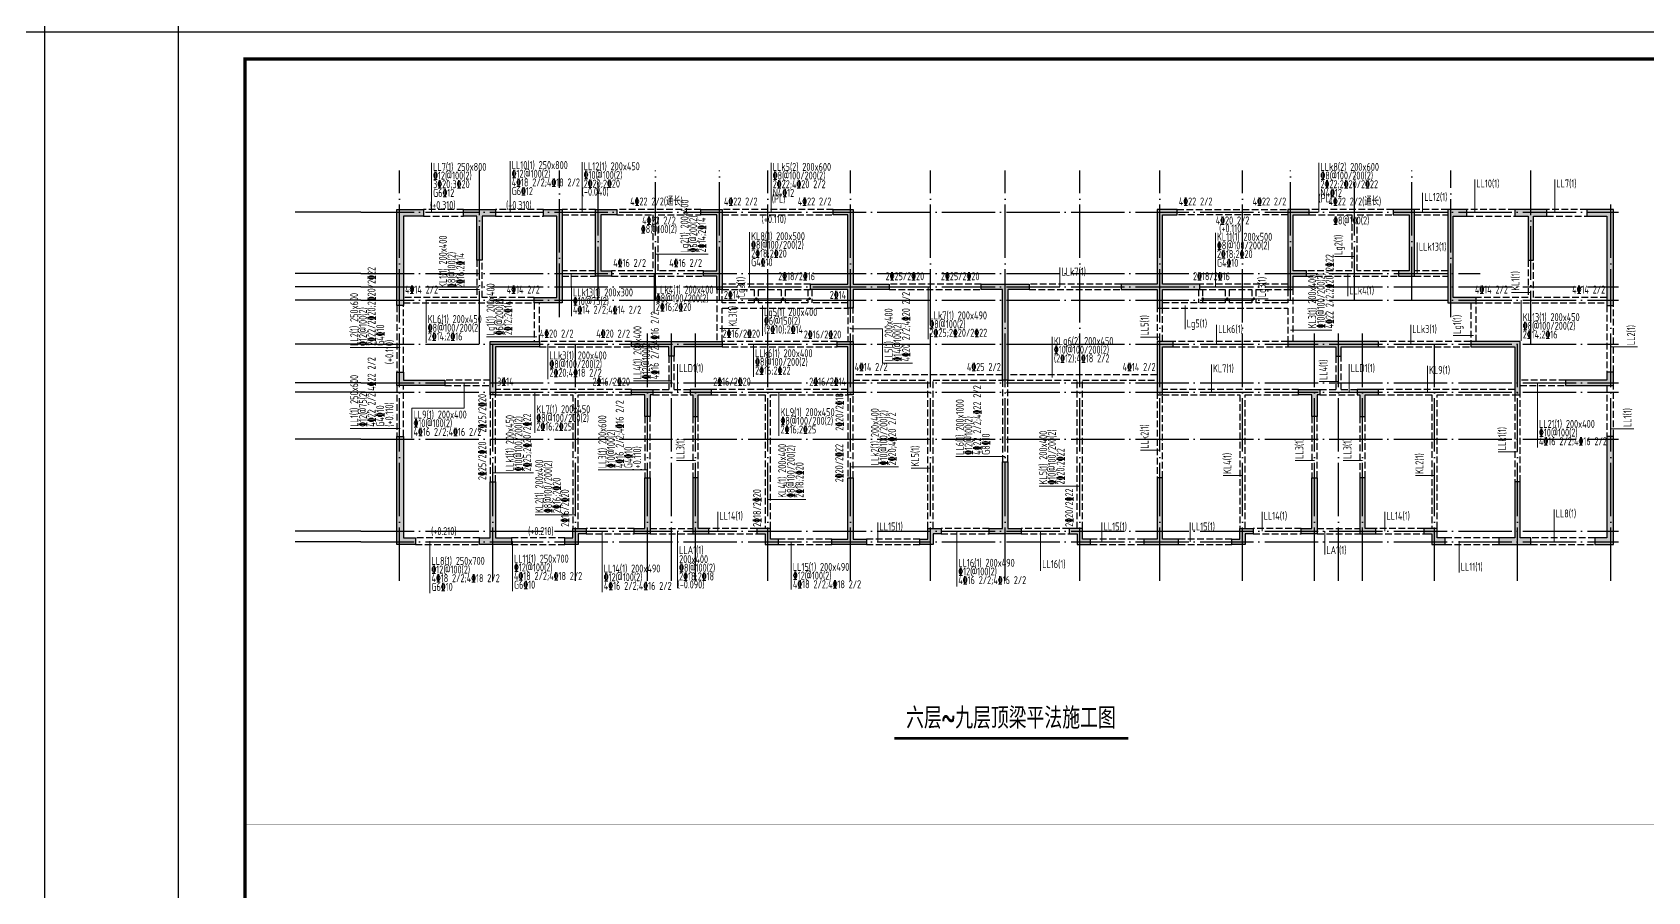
# Model space of a CAD drawing. Extents: x 154268 to 5133249, y -1832900 to 601179.
# Drawn here: x 344734 to 405282, y 504438 to 536638 of the extents above; entities that cross this region are included whole.
import ezdxf
from ezdxf.enums import TextEntityAlignment as Align

# ---------------------------------------------------------------- set-up
doc = ezdxf.new("R2010")
doc.units = 0
doc.header["$LTSCALE"] = 1000
doc.linetypes.add('DASH', pattern=[0.35, 0.25, -0.1])
doc.linetypes.add('DOTE', pattern=[2.42, 2, -0.2, 0.02, -0.2])
doc.layers.add('_TSZ_PLOT_MARK', color=1, linetype='Continuous', plot=False)
for name, color, linetype in [('A-ANNO-AXIS', 94, 'Continuous'), ('A-ANNO-DOTE', 15, 'DOTE'), ('A-ANNO-TITLE', 3, 'Continuous'), ('HATCH', 254, 'Continuous'), ('HZ', 2, 'Continuous'), ('S-BEAM-实线', 4, 'Continuous'), ('S-FLOOR-说明', 7, 'Continuous'), ('S-HOLE-标注', 3, 'Continuous'), ('S-WALL-砼墙', 60, 'Continuous'), ('梁名称编号', 2, 'Continuous'), ('梁标注引线', 2, 'Continuous')]:
    doc.layers.add(name, color=color, linetype=linetype)
doc.styles.add('DD', font='romand__.ttf', dxfattribs={"width": 0.7, "bigfont": 'HZTXT.SHX'})
doc.styles.add('样式 1', font='yjkeng.shx', dxfattribs={"width": 0.7, "height": 300, "bigfont": 'yjkchn.shx'})

# ---------------------------------------------------------------- blocks, each defined once
blk = doc.blocks.new('T4zw1')
at = {"layer": 'A-ANNO-AXIS'}
for p, q in [((1554406, -2340387), (1551941, -2340387)), ((1554406, -2342687), (1551941, -2342687)), ((1554406, -2343187), (1551941, -2343187)), ((1554406, -2343687), (1551941, -2343687)), ((1554406, -2345337), (1551941, -2345337)), ((1554406, -2346787), (1551941, -2346787)), ((1554406, -2347137), (1551941, -2347137)), ((1554406, -2348887), (1551941, -2348887)), ((1554406, -2352337), (1551941, -2352337)), ((1554406, -2352737), (1551941, -2352737))]:
    blk.add_line(p, q, dxfattribs=at)
at = {"layer": 'A-ANNO-DOTE'}
for p, q in [((1555857, -2354199), (1555857, -2338823)), ((1558857, -2345337), (1558857, -2338823)), ((1561857, -2344316), (1561857, -2338823)), ((1563307, -2343687), (1563307, -2338823)), ((1565457, -2343687), (1565457, -2338823)), ((1567857, -2343687), (1567857, -2338823)), ((1569657, -2354199), (1569657, -2338823)), ((1572757, -2354199), (1572757, -2338823)), ((1575757, -2354199), (1575757, -2338823)), ((1578557, -2354199), (1578557, -2338823)), ((1581357, -2354199), (1581357, -2338823)), ((1584357, -2354199), (1584357, -2338823)), ((1587457, -2354199), (1587457, -2338823)), ((1589257, -2343687), (1589257, -2338823)), ((1591657, -2343687), (1591657, -2338823)), ((1593807, -2343687), (1593807, -2338823)), ((1595257, -2344316), (1595257, -2338823)), ((1598257, -2345337), (1598257, -2338823)), ((1601257, -2354199), (1601257, -2340013)), ((1554406, -2340387), (1601542, -2340387)), ((1554406, -2342687), (1596363, -2342687)), ((1554406, -2343187), (1601542, -2343187)), ((1554406, -2343687), (1601542, -2343687)), ((1565157, -2354199), (1565157, -2344891)), ((1566057, -2354199), (1566057, -2344891)), ((1566957, -2354199), (1566957, -2344891)), ((1590157, -2354199), (1590157, -2344891)), ((1591057, -2354199), (1591057, -2344891)), ((1591957, -2354199), (1591957, -2344891)), ((1554406, -2345337), (1601542, -2345337)), ((1559357, -2354199), (1559357, -2345337)), ((1562457, -2354199), (1562457, -2345337)), ((1594657, -2354199), (1594657, -2345337)), ((1597757, -2354199), (1597757, -2345337)), ((1554406, -2346787), (1601542, -2346787)), ((1554406, -2347137), (1601542, -2347137)), ((1554406, -2348887), (1601542, -2348887)), ((1554406, -2352337), (1601542, -2352337)), ((1554406, -2352737), (1601542, -2352737))]:
    blk.add_line(p, q, dxfattribs=at)
blk = doc.blocks.new('T4sbzpm1')
at = {"layer": 'S-BEAM-实线', "linetype": 'DASH'}
for p, q in [((2500, 12550), (1000, 12550)), ((1000, 12300), (2500, 12300)), ((5500, 12550), (3700, 12550)), ((3700, 12300), (5500, 12300)), ((7450, 12550), (6200, 12550)), ((6200, 12350), (7450, 12350)), ((11400, 12550), (8250, 12550)), ((8250, 12350), (9600, 12350)), ((9600, 12350), (9600, 10250)), ((9800, 10250), (9800, 12350)), ((9800, 12350), (11400, 12350)), ((16350, 12550), (12200, 12550)), ((12200, 12350), (16350, 12350)), ((29250, 12550), (33400, 12550)), ((33400, 12350), (29250, 12350)), ((37350, 12550), (34200, 12550)), ((34200, 12350), (35800, 12350)), ((35800, 12350), (35800, 10250)), ((36000, 10250), (36000, 12350)), ((36000, 12350), (37350, 12350)), ((39400, 12550), (38150, 12550)), ((38150, 12350), (39400, 12350)), ((41900, 12550), (40100, 12550)), ((40100, 12300), (41900, 12300)), ((44600, 12550), (43100, 12550)), ((43100, 12300), (44600, 12300)), ((3000, 10650), (3000, 9250)), ((3200, 9250), (3200, 10650)), ((42400, 10650), (42400, 9250)), ((42600, 9250), (42600, 10650)), ((7450, 10250), (6200, 10250)), ((6200, 10050), (7450, 10050)), ((9600, 10250), (8050, 10250)), ((8050, 10050), (11500, 10050)), ((11500, 10250), (9800, 10250)), ((15500, 9750), (12200, 9750)), ((21900, 9750), (18450, 9750)), ((27150, 9750), (23700, 9750)), ((33400, 9750), (30100, 9750)), ((35800, 10250), (34100, 10250)), ((34100, 10050), (37550, 10050)), ((37550, 10250), (36000, 10250)), ((39400, 10250), (38150, 10250)), ((38150, 10050), (39400, 10050)), ((3000, 9250), (250, 9250)), ((5150, 9250), (3200, 9250)), ((12000, 9650), (12000, 7600)), ((12200, 9550), (13400, 9550)), ((12200, 9050), (12200, 9550)), ((13400, 9550), (13400, 9050)), ((13550, 9550), (14400, 9550)), ((13550, 9550), (13550, 9050)), ((14400, 9550), (14400, 9050)), ((14550, 9550), (15500, 9550)), ((14550, 9550), (14550, 9050)), ((15400, 9550), (15400, 9050)), ((15550, 9550), (15550, 9050)), ((18450, 9550), (21900, 9550)), ((23700, 9550), (27150, 9550)), ((30050, 9550), (30050, 9050)), ((30100, 9550), (31050, 9550)), ((30200, 9550), (30200, 9050)), ((31050, 9550), (31050, 9050)), ((31200, 9550), (32050, 9550)), ((31200, 9550), (31200, 9050)), ((32050, 9550), (32050, 9050)), ((32200, 9550), (33400, 9550)), ((32200, 9550), (32200, 9050)), ((33400, 9550), (33400, 9050)), ((33600, 7600), (33600, 9650)), ((42400, 9250), (40350, 9250)), ((45350, 9250), (42600, 9250)), ((0, 8950), (0, 6450)), ((250, 9050), (5150, 9050)), ((250, 6450), (250, 8950)), ((5150, 9050), (5150, 7600)), ((5350, 7600), (5350, 9050)), ((13400, 9050), (12200, 9050)), ((12200, 8850), (16900, 8850)), ((12200, 7600), (12200, 8850)), ((14400, 9050), (13550, 9050)), ((15400, 9050), (14550, 9050)), ((16900, 9050), (15550, 9050)), ((16900, 8850), (16900, 7600)), ((17100, 7600), (17100, 8950)), ((28500, 8950), (28500, 7600)), ((31050, 9050), (28700, 9050)), ((28700, 8850), (33400, 8850)), ((28700, 7600), (28700, 8850)), ((32050, 9050), (31200, 9050)), ((33400, 9050), (32200, 9050)), ((33400, 8850), (33400, 7600)), ((40250, 9050), (40250, 7600)), ((40450, 7600), (40450, 9050)), ((40450, 9050), (45350, 9050)), ((45350, 8950), (45350, 6450)), ((45600, 6450), (45600, 8950)), ((8800, 7600), (5350, 7600)), ((5350, 7400), (8800, 7400)), ((16500, 7600), (12200, 7600)), ((12200, 7400), (16500, 7400)), ((33400, 7600), (29100, 7600)), ((29100, 7400), (33500, 7400)), ((40250, 7600), (36800, 7600)), ((36800, 7400), (40250, 7400)), ((10200, 7050), (10200, 5800)), ((10400, 5800), (10400, 7050)), ((35200, 7050), (35200, 5800)), ((35400, 5800), (35400, 7050)), ((3500, 6150), (1800, 6150)), ((22700, 6350), (17100, 6350)), ((17100, 6150), (19900, 6150)), ((19900, 600), (19900, 6150)), ((20100, 6150), (22700, 6150)), ((20100, 600), (20100, 6150)), ((22700, 6150), (22700, 3100)), ((28500, 6350), (22900, 6350)), ((22900, 3100), (22900, 6150)), ((22900, 6150), (25500, 6150)), ((25500, 600), (25500, 6150)), ((25700, 6150), (28500, 6150)), ((25700, 600), (25700, 6150)), ((43800, 6150), (42100, 6150)), ((0, 5950), (0, 4050)), ((250, 4050), (250, 5950)), ((1800, 5950), (3500, 5950)), ((3500, 5700), (3500, 2350)), ((8800, 5800), (3700, 5800)), ((3700, 5600), (6600, 5600)), ((3700, 2350), (3700, 5600)), ((6600, 5600), (6600, 600)), ((6800, 600), (6800, 5600)), ((6800, 5600), (8800, 5600)), ((9600, 5800), (10200, 5800)), ((9600, 5600), (11000, 5600)), ((10400, 5800), (11000, 5800)), ((16900, 5800), (11800, 5800)), ((11800, 5600), (13800, 5600)), ((13800, 5600), (13800, 600)), ((14000, 5600), (16900, 5600)), ((14000, 600), (14000, 5600)), ((16900, 5600), (16900, 2500)), ((17100, 2500), (17100, 5600)), ((28500, 5700), (28500, 2500)), ((33800, 5800), (28700, 5800)), ((28700, 5600), (31600, 5600)), ((28700, 2500), (28700, 5600)), ((31600, 5600), (31600, 600)), ((31800, 600), (31800, 5600)), ((31800, 5600), (33800, 5600)), ((34600, 5800), (35200, 5800)), ((34600, 5600), (36000, 5600)), ((35400, 5800), (36000, 5800)), ((41900, 5800), (36800, 5800)), ((36800, 5600), (38800, 5600)), ((38800, 5600), (38800, 600)), ((39000, 5600), (41900, 5600)), ((39000, 600), (39000, 5600)), ((41900, 5600), (41900, 2350)), ((42100, 5950), (43800, 5950)), ((42100, 2350), (42100, 5600)), ((45350, 5950), (45350, 4050)), ((45600, 4050), (45600, 5950)), ((9300, 4800), (9300, 2500)), ((9500, 2500), (9500, 4800)), ((11100, 4800), (11100, 2500)), ((11300, 2500), (11300, 4800)), ((34300, 4800), (34300, 2500)), ((34500, 2500), (34500, 4800)), ((36100, 4800), (36100, 2500)), ((36300, 2500), (36300, 4800)), ((3100, 250), (700, 250)), ((700, 0), (3100, 0)), ((6300, 250), (4300, 250)), ((4300, 0), (6300, 0)), ((8900, 600), (7100, 600)), ((7100, 400), (8900, 400)), ((9500, 600), (11100, 600)), ((9500, 400), (11100, 400)), ((13500, 600), (11700, 600)), ((11700, 400), (13500, 400)), ((16300, 200), (14300, 200)), ((14300, 0), (16300, 0)), ((19600, 200), (17600, 200)), ((17600, 0), (19600, 0)), ((22200, 600), (20400, 600)), ((20400, 400), (22200, 400)), ((25200, 600), (23400, 600)), ((23400, 400), (25200, 400)), ((28000, 200), (26000, 200)), ((26000, 0), (28000, 0)), ((31300, 200), (29300, 200)), ((29300, 0), (31300, 0)), ((33900, 600), (32100, 600)), ((32100, 400), (33900, 400)), ((34500, 600), (36100, 600)), ((34500, 400), (36100, 400)), ((38500, 600), (36700, 600)), ((36700, 400), (38500, 400)), ((41300, 250), (39300, 250)), ((39300, 0), (41300, 0)), ((44900, 250), (42500, 250)), ((42500, 0), (44900, 0))]:
    blk.add_line(p, q, dxfattribs=at)
at = {"layer": 'S-WALL-砼墙'}
for points in [[(0, 12550), (1000, 12550), (1000, 12300), (250, 12300), (250, 8950), (0, 8950)], [(2500, 12300), (2500, 12550), (3700, 12550), (3700, 12300), (3200, 12300), (3200, 10650), (3000, 10650), (3000, 12300)], [(5500, 12300), (5500, 12550), (6200, 12550), (6200, 9050), (5150, 9050), (5150, 9250), (6000, 9250), (6000, 12300)], [(7450, 12550), (8250, 12550), (8250, 12350), (7650, 12350), (7650, 10250), (8050, 10250), (8050, 10050), (7450, 10050)], [(11400, 12550), (12200, 12550), (12200, 9550), (12000, 9550), (12000, 10050), (11500, 10050), (11500, 10250), (12000, 10250), (12000, 12350), (11400, 12350)], [(16350, 12350), (16350, 12550), (17100, 12550), (17100, 9750), (18450, 9750), (18450, 9550), (17100, 9550), (17100, 8850), (16900, 8850), (16900, 9550), (15500, 9550), (15500, 9750), (16900, 9750), (16900, 12350)], [(29250, 12350), (29250, 12550), (28500, 12550), (28500, 9750), (27150, 9750), (27150, 9550), (28500, 9550), (28500, 8850), (28700, 8850), (28700, 9550), (30100, 9550), (30100, 9750), (28700, 9750), (28700, 12350)], [(34200, 12550), (33400, 12550), (33400, 9550), (33600, 9550), (33600, 10050), (34100, 10050), (34100, 10250), (33600, 10250), (33600, 12350), (34200, 12350)], [(38150, 12550), (37350, 12550), (37350, 12350), (37950, 12350), (37950, 10250), (37550, 10250), (37550, 10050), (38150, 10050)], [(40100, 12300), (40100, 12550), (39400, 12550), (39400, 9050), (40450, 9050), (40450, 9250), (39600, 9250), (39600, 12300)], [(43100, 12300), (43100, 12550), (41900, 12550), (41900, 12300), (42400, 12300), (42400, 10650), (42600, 10650), (42600, 12300)], [(45600, 12550), (44600, 12550), (44600, 12300), (45350, 12300), (45350, 8950), (45600, 8950)], [(21900, 9550), (21900, 9750), (23700, 9750), (23700, 9550), (22900, 9550), (22900, 6150), (22700, 6150), (22700, 9550)], [(3500, 7600), (5350, 7600), (5350, 7400), (3700, 7400), (3700, 5600), (3500, 5600)], [(8800, 7400), (8800, 7600), (12200, 7600), (12200, 7400), (10400, 7400), (10400, 7050), (10200, 7050), (10200, 7400)], [(16500, 7400), (16500, 7600), (17100, 7600), (17100, 5600), (16900, 5600), (16900, 7400)], [(29100, 7400), (29100, 7600), (28500, 7600), (28500, 5600), (28700, 5600), (28700, 7400)], [(36800, 7400), (36800, 7600), (33400, 7600), (33400, 7400), (35200, 7400), (35200, 7050), (35400, 7050), (35400, 7400)], [(42100, 7600), (40250, 7600), (40250, 7400), (41900, 7400), (41900, 5600), (42100, 5600)], [(0, 6450), (250, 6450), (250, 6150), (1800, 6150), (1800, 5950), (0, 5950)], [(45600, 6450), (45350, 6450), (45350, 6150), (43800, 6150), (43800, 5950), (45600, 5950)], [(8800, 5600), (8800, 5800), (9600, 5800), (9600, 5600), (9500, 5600), (9500, 4800), (9300, 4800), (9300, 5600)], [(11800, 5600), (11800, 5800), (11000, 5800), (11000, 5600), (11100, 5600), (11100, 4800), (11300, 4800), (11300, 5600)], [(33800, 5600), (33800, 5800), (34600, 5800), (34600, 5600), (34500, 5600), (34500, 4800), (34300, 4800), (34300, 5600)], [(36800, 5600), (36800, 5800), (36000, 5800), (36000, 5600), (36100, 5600), (36100, 4800), (36300, 4800), (36300, 5600)], [(0, 4050), (250, 4050), (250, 250), (700, 250), (700, 0), (0, 0)], [(45600, 4050), (45350, 4050), (45350, 250), (44900, 250), (44900, 0), (45600, 0)], [(22700, 3100), (22900, 3100), (22900, 600), (23400, 600), (23400, 400), (22200, 400), (22200, 600), (22700, 600)], [(8900, 400), (8900, 600), (9300, 600), (9300, 2500), (9500, 2500), (9500, 400)], [(11700, 400), (11700, 600), (11300, 600), (11300, 2500), (11100, 2500), (11100, 400)], [(16900, 2500), (17100, 2500), (17100, 200), (17600, 200), (17600, 0), (16300, 0), (16300, 200), (16900, 200)], [(28700, 2500), (28500, 2500), (28500, 200), (28000, 200), (28000, 0), (29300, 0), (29300, 200), (28700, 200)], [(33900, 400), (33900, 600), (34300, 600), (34300, 2500), (34500, 2500), (34500, 400)], [(36700, 400), (36700, 600), (36300, 600), (36300, 2500), (36100, 2500), (36100, 400)], [(3500, 2350), (3700, 2350), (3700, 250), (4300, 250), (4300, 0), (3100, 0), (3100, 250), (3500, 250)], [(42100, 2350), (41900, 2350), (41900, 250), (41300, 250), (41300, 0), (42500, 0), (42500, 250), (42100, 250)], [(6300, 0), (6300, 250), (6600, 250), (6600, 600), (7100, 600), (7100, 400), (6800, 400), (6800, 0)], [(14300, 0), (14300, 200), (14000, 200), (14000, 600), (13500, 600), (13500, 400), (13800, 400), (13800, 0)], [(19600, 0), (19600, 200), (19900, 200), (19900, 600), (20400, 600), (20400, 400), (20100, 400), (20100, 0)], [(26000, 0), (26000, 200), (25700, 200), (25700, 600), (25200, 600), (25200, 400), (25500, 400), (25500, 0)], [(31300, 0), (31300, 200), (31600, 200), (31600, 600), (32100, 600), (32100, 400), (31800, 400), (31800, 0)], [(39300, 0), (39300, 250), (39000, 250), (39000, 600), (38500, 600), (38500, 400), (38800, 400), (38800, 0)]]:
    blk.add_lwpolyline(points, close=True, dxfattribs=at)

msp = doc.modelspace()

# ---------------------------------------------------------------- hatches: boundary and pattern name
at = {"layer": 'HATCH'}
h = msp.add_hatch(dxfattribs=at)
h.set_pattern_fill('ARMORED', color=256, scale=30, style=0)
h.set_pattern_definition([(50, (-2884371.72, 2458896.48), (215.178055, -18.8256405), [22.5, -247.5]), (355, (-2884371.72, 2458896.48), (-41.6254, 225.65764), [18, -198]), (100.4514, (-2884353.79, 2458894.9), (173.552815, 206.831863), [19.122057, -210.342634]), (46.1842, (-2884371.72, 2458956.48), (320.172315, -49.655704), [33.75, -371.25]), (96.6356, (-2884345.04, 2458952.34), (280.398812, 292.23536), [28.683086, -315.5139]), (351.1842, (-2884371.72, 2458956.48), (280.398584, 292.23558), [27, -297]), (21, (-2884341.72, 2458941.48), (179.072116, -120.785667), [22.5, -247.5]), (326, (-2884341.72, 2458941.48), (72.9946, 217.545014), [18, -198]), (71.4514, (-2884326.8, 2458931.41), (252.066789, 96.759149), [19.122057, -210.342634]), (37.5, (-2884371.72, 2458896.48), (3.6479566, 99.8681561), [0, -195.6, 0, -201, 0, -198.75]), (7.5, (-2884371.72, 2458896.48), (78.9208612, 118.3235136), [0, -114.6, 0, -191.1, 0, -75.75]), (327.5, (-2884438.62, 2458896.48), (160.1467309, -6.7664615), [0, -75, 0, -234, 0, -310.5]), (317.5, (-2884468.62, 2458896.48), (174.955851, 30.0314947), [0, -97.5, 0, -155.4, 0, -220.5]), (45, (-2884371.72, 2458896.48), (-106.066017, 106.066017), [])])
h.paths.add_polyline_path([(384396.7, 517449.3), (384396.7, 517649.3), (384096.7, 517649.3), (384096.7, 518049.3), (383596.7, 518049.3), (383596.7, 517849.3), (383896.7, 517849.3), (383896.7, 517449.3)])
h.paths.add_polyline_path([(387096.7, 519949.3), (386896.7, 519949.3), (386896.7, 517649.3), (386396.7, 517649.3), (386396.7, 517449.3), (387696.7, 517449.3), (387696.7, 517649.3), (387096.7, 517649.3)])
h.paths.add_polyline_path([(387496.7, 524849.3), (387496.7, 525049.3), (386896.7, 525049.3), (386896.7, 523049.3), (387096.7, 523049.3), (387096.7, 524849.3)])
h.paths.add_polyline_path([(387646.7, 529799.3), (387646.7, 529999.3), (386896.7, 529999.3), (386896.7, 527199.3), (385546.7, 527199.3), (385546.7, 526999.3), (386896.7, 526999.3), (386896.7, 526299.3), (387096.7, 526299.3), (387096.7, 526999.3), (388496.7, 526999.3), (388496.7, 527199.3), (387096.7, 527199.3), (387096.7, 529799.3)])
h.paths.add_polyline_path([(392596.7, 529999.3), (391796.7, 529999.3), (391796.7, 526999.3), (391996.7, 526999.3), (391996.7, 527499.3), (392496.7, 527499.3), (392496.7, 527699.3), (391996.7, 527699.3), (391996.7, 529799.3), (392596.7, 529799.3)])
h.paths.add_polyline_path([(396546.7, 529999.3), (395746.7, 529999.3), (395746.7, 529799.3), (396346.7, 529799.3), (396346.7, 527699.3), (395946.7, 527699.3), (395946.7, 527499.3), (396546.7, 527499.3)])
h.paths.add_polyline_path([(395196.7, 524849.3), (395196.7, 525049.3), (391796.7, 525049.3), (391796.7, 524849.3), (393596.7, 524849.3), (393596.7, 524499.3), (393796.7, 524499.3), (393796.7, 524849.3)])
h.paths.add_polyline_path([(389696.7, 517449.3), (389696.7, 517649.3), (389996.7, 517649.3), (389996.7, 518049.3), (390496.7, 518049.3), (390496.7, 517849.3), (390196.7, 517849.3), (390196.7, 517449.3)])
h.paths.add_polyline_path([(392296.7, 517849.3), (392296.7, 518049.3), (392696.7, 518049.3), (392696.7, 519949.3), (392896.7, 519949.3), (392896.7, 517849.3)])
h.paths.add_polyline_path([(395096.7, 517849.3), (395096.7, 518049.3), (394696.7, 518049.3), (394696.7, 519949.3), (394496.7, 519949.3), (394496.7, 517849.3)])
h.paths.add_polyline_path([(392196.7, 523049.3), (392196.7, 523249.3), (392996.7, 523249.3), (392996.7, 523049.3), (392896.7, 523049.3), (392896.7, 522249.3), (392696.7, 522249.3), (392696.7, 523049.3)])
h.paths.add_polyline_path([(395196.7, 523049.3), (395196.7, 523249.3), (394396.7, 523249.3), (394396.7, 523049.3), (394496.7, 523049.3), (394496.7, 522249.3), (394696.7, 522249.3), (394696.7, 523049.3)])
h.paths.add_polyline_path([(397696.7, 517449.3), (397696.7, 517699.3), (397396.7, 517699.3), (397396.7, 518049.3), (396896.7, 518049.3), (396896.7, 517849.3), (397196.7, 517849.3), (397196.7, 517449.3)])
h.paths.add_polyline_path([(400496.7, 519799.3), (400296.7, 519799.3), (400296.7, 517699.3), (399696.7, 517699.3), (399696.7, 517449.3), (400896.7, 517449.3), (400896.7, 517699.3), (400496.7, 517699.3)])
h.paths.add_polyline_path([(400496.7, 525049.3), (398646.7, 525049.3), (398646.7, 524849.3), (400296.7, 524849.3), (400296.7, 523049.3), (400496.7, 523049.3)])
h.paths.add_polyline_path([(398496.7, 529749.3), (398496.7, 529999.3), (397796.7, 529999.3), (397796.7, 526499.3), (398846.7, 526499.3), (398846.7, 526699.3), (397996.7, 526699.3), (397996.7, 529749.3)])
h.paths.add_polyline_path([(401496.7, 529749.3), (401496.7, 529999.3), (400296.7, 529999.3), (400296.7, 529749.3), (400796.7, 529749.3), (400796.7, 528099.3), (400996.7, 528099.3), (400996.7, 529749.3)])
h.paths.add_polyline_path([(403996.7, 529999.3), (402996.7, 529999.3), (402996.7, 529749.3), (403746.7, 529749.3), (403746.7, 526399.3), (403996.7, 526399.3)])
h.paths.add_polyline_path([(403996.7, 523899.3), (403746.7, 523899.3), (403746.7, 523599.3), (402196.7, 523599.3), (402196.7, 523399.3), (403996.7, 523399.3)])
h.paths.add_polyline_path([(403996.7, 521499.3), (403746.7, 521499.3), (403746.7, 517699.3), (403296.7, 517699.3), (403296.7, 517449.3), (403996.7, 517449.3)])
h.paths.add_polyline_path([(381096.7, 520549.3), (381296.7, 520549.3), (381296.7, 518049.3), (381796.7, 518049.3), (381796.7, 517849.3), (380596.7, 517849.3), (380596.7, 518049.3), (381096.7, 518049.3)])
h.paths.add_polyline_path([(380296.7, 526999.3), (380296.7, 527199.3), (382096.7, 527199.3), (382096.7, 526999.3), (381296.7, 526999.3), (381296.7, 523599.3), (381096.7, 523599.3), (381096.7, 526999.3)])
h.paths.add_polyline_path([(377996.7, 517449.3), (377996.7, 517649.3), (378296.7, 517649.3), (378296.7, 518049.3), (378796.7, 518049.3), (378796.7, 517849.3), (378496.7, 517849.3), (378496.7, 517449.3)])
h.paths.add_polyline_path([(375296.7, 519949.3), (375496.7, 519949.3), (375496.7, 517649.3), (375996.7, 517649.3), (375996.7, 517449.3), (374696.7, 517449.3), (374696.7, 517649.3), (375296.7, 517649.3)])
h.paths.add_polyline_path([(374896.7, 524849.3), (374896.7, 525049.3), (375496.7, 525049.3), (375496.7, 523049.3), (375296.7, 523049.3), (375296.7, 524849.3)])
h.paths.add_polyline_path([(374746.7, 529799.3), (374746.7, 529999.3), (375496.7, 529999.3), (375496.7, 527199.3), (376846.7, 527199.3), (376846.7, 526999.3), (375496.7, 526999.3), (375496.7, 526299.3), (375296.7, 526299.3), (375296.7, 526999.3), (373896.7, 526999.3), (373896.7, 527199.3), (375296.7, 527199.3), (375296.7, 529799.3)])
h.paths.add_polyline_path([(369796.7, 529999.3), (370596.7, 529999.3), (370596.7, 526999.3), (370396.7, 526999.3), (370396.7, 527499.3), (369896.7, 527499.3), (369896.7, 527699.3), (370396.7, 527699.3), (370396.7, 529799.3), (369796.7, 529799.3)])
h.paths.add_polyline_path([(365846.7, 529999.3), (366646.7, 529999.3), (366646.7, 529799.3), (366046.7, 529799.3), (366046.7, 527699.3), (366446.7, 527699.3), (366446.7, 527499.3), (365846.7, 527499.3)])
h.paths.add_polyline_path([(367196.7, 524849.3), (367196.7, 525049.3), (370596.7, 525049.3), (370596.7, 524849.3), (368796.7, 524849.3), (368796.7, 524499.3), (368596.7, 524499.3), (368596.7, 524849.3)])
h.paths.add_polyline_path([(372696.7, 517449.3), (372696.7, 517649.3), (372396.7, 517649.3), (372396.7, 518049.3), (371896.7, 518049.3), (371896.7, 517849.3), (372196.7, 517849.3), (372196.7, 517449.3)])
h.paths.add_polyline_path([(370096.7, 517849.3), (370096.7, 518049.3), (369696.7, 518049.3), (369696.7, 519949.3), (369496.7, 519949.3), (369496.7, 517849.3)])
h.paths.add_polyline_path([(367296.7, 517849.3), (367296.7, 518049.3), (367696.7, 518049.3), (367696.7, 519949.3), (367896.7, 519949.3), (367896.7, 517849.3)])
h.paths.add_polyline_path([(370196.7, 523049.3), (370196.7, 523249.3), (369396.7, 523249.3), (369396.7, 523049.3), (369496.7, 523049.3), (369496.7, 522249.3), (369696.7, 522249.3), (369696.7, 523049.3)])
h.paths.add_polyline_path([(367196.7, 523049.3), (367196.7, 523249.3), (367996.7, 523249.3), (367996.7, 523049.3), (367896.7, 523049.3), (367896.7, 522249.3), (367696.7, 522249.3), (367696.7, 523049.3)])
h.paths.add_polyline_path([(364696.7, 517449.3), (364696.7, 517699.3), (364996.7, 517699.3), (364996.7, 518049.3), (365496.7, 518049.3), (365496.7, 517849.3), (365196.7, 517849.3), (365196.7, 517449.3)])
h.paths.add_polyline_path([(361896.7, 519799.3), (362096.7, 519799.3), (362096.7, 517699.3), (362696.7, 517699.3), (362696.7, 517449.3), (361496.7, 517449.3), (361496.7, 517699.3), (361896.7, 517699.3)])
h.paths.add_polyline_path([(361896.7, 525049.3), (363746.7, 525049.3), (363746.7, 524849.3), (362096.7, 524849.3), (362096.7, 523049.3), (361896.7, 523049.3)])
h.paths.add_polyline_path([(363896.7, 529749.3), (363896.7, 529999.3), (364596.7, 529999.3), (364596.7, 526499.3), (363546.7, 526499.3), (363546.7, 526699.3), (364396.7, 526699.3), (364396.7, 529749.3)])
h.paths.add_polyline_path([(360896.7, 529749.3), (360896.7, 529999.3), (362096.7, 529999.3), (362096.7, 529749.3), (361596.7, 529749.3), (361596.7, 528099.3), (361396.7, 528099.3), (361396.7, 529749.3)])
h.paths.add_polyline_path([(358396.7, 529999.3), (359396.7, 529999.3), (359396.7, 529749.3), (358646.7, 529749.3), (358646.7, 526399.3), (358396.7, 526399.3)])
h.paths.add_polyline_path([(358396.7, 523899.3), (358646.7, 523899.3), (358646.7, 523599.3), (360196.7, 523599.3), (360196.7, 523399.3), (358396.7, 523399.3)])
h.paths.add_polyline_path([(358396.7, 521499.3), (358646.7, 521499.3), (358646.7, 517699.3), (359096.7, 517699.3), (359096.7, 517449.3), (358396.7, 517449.3)])

# ---------------------------------------------------------------- linework, layer by layer
at = {"layer": '_TSZ_PLOT_MARK'}
for points in [[(261103.6, 477238.3), (345203.6, 477238.3), (345203.6, 536638.3), (261103.6, 536638.3)], [(350203.6, 477238.3), (434303.6, 477238.3), (434303.6, 536638.3), (350203.6, 536638.3)]]:
    msp.add_lwpolyline(points, close=True, dxfattribs=at)
at = {"layer": 'A-ANNO-TITLE'}
for points in [[(261103.6, 477238.3), (345203.6, 477238.3), (345203.6, 536638.3), (261103.6, 536638.3)], [(350203.6, 477238.3), (434303.6, 477238.3), (434303.6, 536638.3), (350203.6, 536638.3)]]:
    msp.add_lwpolyline(points, close=True, dxfattribs=at)
at = {"layer": 'A-ANNO-TITLE', "const_width": 120}
msp.add_lwpolyline([(352703.6, 478238.3), (433303.6, 478238.3), (433303.6, 535638.3), (352703.6, 535638.3)], close=True, dxfattribs=at)
at = {"layer": 'Defpoints', "const_width": 10}
msp.add_lwpolyline([(352703.6, 506938.3), (426853.6, 506938.3)], dxfattribs=at)
at = {"layer": 'HZ', "const_width": 100}
msp.add_lwpolyline([(377047.9, 510178.8), (385815.9, 510178.8)], dxfattribs=at)
at = {"layer": 'S-HOLE-标注', "linetype": 'Continuous'}
msp.add_lwpolyline([(345203.6, 541638.3), (350203.6, 541638.3), (350203.6, 536638.3), (345203.6, 536638.3)], close=True, dxfattribs=at)
at = {"layer": '梁标注引线', "color": 3, "lineweight": 18}
for p, q in [((359696.7, 529874.3), (359696.7, 531747.4)), ((362642, 529874.3), (362642, 531813.9)), ((365341.2, 529899.3), (365341.2, 531770.5)), ((372426.7, 529899.3), (372426.7, 531747.4)), ((392956.7, 529899.3), (392956.7, 531747.4)), ((398796.7, 529874.3), (398796.7, 531124.7)), ((401796.7, 529874.3), (401796.7, 531124.7)), ((396846.7, 529899.3), (396846.7, 530622.4)), ((371617.5, 527099.3), (371617.5, 529150)), ((389077.2, 527099.3), (389077.2, 529127.1)), ((396645.5, 527599.3), (396645.5, 528756.8)), ((368096.7, 528329.3), (370069.7, 528329.3)), ((394296.7, 528237), (393539, 528237)), ((368046.6, 527599.3), (368046.6, 526106.1)), ((383248.8, 527099.3), (383248.8, 527822.4)), ((394037, 527599.3), (394037, 526752.6)), ((361496.7, 526999.3), (359973.6, 526999.3)), ((378309.1, 527099.3), (378309.1, 525141)), ((400896.7, 526895.1), (400173.6, 526895.1)), ((359497, 526599.3), (359497, 525003.7)), ((371269.1, 526655.6), (373878, 526655.6)), ((372101.2, 526399.3), (372101.2, 525264.1)), ((387941.9, 526399.3), (387941.9, 525509.8)), ((388574.9, 526655.6), (391059.6, 526655.6)), ((400541, 526599.3), (400541, 525076.2)), ((389123.8, 524949.3), (389123.8, 525672.4)), ((396398.8, 524949.3), (396398.8, 525672.4)), ((363646.7, 525228.6), (361760.2, 525228.6)), ((370501.9, 525544.7), (371224.9, 525544.7)), ((382965.1, 523699.3), (382965.1, 525222.4)), ((386996.7, 525220.1), (386273.6, 525220.1)), ((393445.1, 525483.7), (391896.7, 525483.7)), ((398746.7, 525278.1), (397989, 525278.1)), ((358521.7, 524829.3), (356648.6, 524829.3)), ((364056.3, 524949.3), (364056.3, 523643.4)), ((371766.7, 524949.3), (371766.7, 523726.2)), ((403871.7, 524858.5), (404897.5, 524858.5)), ((368916.5, 523149.3), (368916.5, 524206.9)), ((388926.7, 523149.3), (388926.7, 524196.8)), ((394093.9, 523149.3), (394093.9, 524206.9)), ((397026.7, 523149.3), (397026.7, 524136.5)), ((363566.7, 523149.3), (363566.7, 521626.2)), ((368696.7, 523579.3), (367263.6, 523579.3)), ((372719, 523149.3), (372719, 521516.2)), ((393696.7, 523549.3), (392973.6, 523549.3)), ((401147.8, 523499.3), (401147.8, 521076.2)), ((358521.7, 521799.3), (356648.6, 521799.3)), ((403871.7, 521787.1), (404762.1, 521787.1)), ((381196.7, 520744.9), (379348.6, 520744.9)), ((386996.7, 520976.4), (386273.6, 520976.4)), ((400396.7, 520917.6), (399673.6, 520917.6)), ((361996.7, 520129.3), (363519.7, 520129.3)), ((367796.7, 520249.3), (365948.6, 520249.3)), ((369596.7, 520595.1), (368873.6, 520595.1)), ((375396.7, 520352.6), (377202.7, 520352.6)), ((378396.7, 520303.9), (377673.6, 520303.9)), ((392796.7, 520595.1), (392073.6, 520595.1)), ((394596.7, 520595.1), (393873.6, 520595.1)), ((383996.7, 519633.5), (382473.6, 519633.5)), ((390096.7, 520028.9), (389373.6, 520028.9)), ((397296.7, 520028.9), (396573.6, 520028.9)), ((372296.7, 519137.9), (373729.7, 519137.9)), ((365096.7, 518564.1), (363585.4, 518564.1)), ((370427.8, 517949.3), (370427.8, 518672.4)), ((390827.8, 517949.3), (390827.8, 518672.4)), ((395427.8, 517949.3), (395427.8, 518672.4)), ((401772.5, 517574.3), (401772.5, 518759.8)), ((366094.3, 517949.3), (366094.3, 515657.6)), ((368917.9, 515810.1), (368917.9, 517949.3)), ((376427.8, 517549.3), (376427.8, 518272.4)), ((379381.7, 517949.3), (379381.7, 515871.1)), ((382526.5, 517949.3), (382526.5, 516456.3)), ((384827.8, 517549.3), (384827.8, 518272.4)), ((388127.8, 517549.3), (388127.8, 518272.4)), ((393177.6, 517071.7), (393177.6, 517949.3)), ((359635.2, 517574.3), (359635.2, 515619.5)), ((362726.7, 517574.3), (362726.7, 515701.2)), ((373176, 517549.3), (373176, 515760.3)), ((398212.5, 517574.3), (398212.5, 516394.9))]:
    msp.add_line(p, q, dxfattribs=at)
for points in [[(364932.7, 527599.3), (364932.7, 527126.2), (364939.5, 527126.2), (364939.5, 526003.1)], [(375396.7, 525529.3), (376596.4, 525529.3), (376596.4, 524244.1), (377719.5, 524244.1)], [(360916.7, 523499.3), (360916.7, 522549.4), (358963.8, 522549.4), (358963.8, 521426.3)]]:
    msp.add_lwpolyline(points, dxfattribs=at)
at = {"layer": '梁标注引线', "color": 3, "lineweight": 18, "const_width": 50}
for points in [[(371845.8, 526655.6, 1), (371895.8, 526655.6, 1)], [(372845.8, 526655.6, 1), (372895.8, 526655.6, 1)], [(373845.8, 526655.6, 1), (373895.8, 526655.6, 1)], [(388580.7, 526655.6, 1), (388630.7, 526655.6, 1)], [(389495.8, 526655.6, 1), (389545.8, 526655.6, 1)], [(390495.8, 526655.6, 1), (390545.8, 526655.6, 1)]]:
    msp.add_lwpolyline(points, format="xyb", close=True, dxfattribs=at)

# ---------------------------------------------------------------- block references
at = {"layer": 'A-ANNO-AXIS'}
msp.add_blockref('T4zw1', (-1197359.8, 2870286.2), dxfattribs=at)
at = {"layer": 'S-WALL-砼墙'}
msp.add_blockref('T4sbzpm1', (358396.7, 517449.3), dxfattribs=at)

# ---------------------------------------------------------------- texts
at = {"layer": 'S-FLOOR-说明', "style": 'DD', "width": 0.7}
msp.add_text('六层~九层顶梁平法施工图', height=700, dxfattribs=at).set_placement((381414.7, 510623.7), align=Align.CENTER)
at = {"layer": '梁名称编号', "color": 3, "style": '样式 1', "width": 0.7}
msp.add_text('Lg2(1)', height=300, rotation=90, dxfattribs=at).set_placement((393539, 528297), align=Align.TOP_LEFT)
for p in [(371528.5, 526715.6), (391059.6, 526715.6)]:
    msp.add_text('Lg3(1)', height=300, rotation=90, dxfattribs=at).set_placement(p, align=Align.BOTTOM_LEFT)
msp.add_text('Lg5(1)', height=300, dxfattribs=at).set_placement((388001.9, 525489.7), align=Align.BOTTOM_LEFT)
for p in [(368976.5, 524206.9), (394153.9, 524206.9)]:
    msp.add_text('LLD1(1)', height=300, dxfattribs=at).set_placement(p, align=Align.TOP_LEFT)
at = {"layer": '梁标注引线', "color": 3, "lineweight": 18, "style": '样式 1', "width": 0.7}
for s, p in [('LL7(1) 250x800', (359756.7, 531747.4)), ('LLk5(2) 200x600', (372486.7, 531747.4)), ('LLk8(2) 200x600', (393016.7, 531747.4)), ('3%%13220;3%%13220', (359756.7, 531097.4)), ('%%13212@100(2)', (359756.7, 531422.4)), ('2%%13222;4%%13220 2/2', (372486.7, 531097.4)), ('%%1328@100/200(2)', (372486.7, 531422.4)), ('2%%13222;2%%13220/2%%13222', (393016.7, 531097.4)), ('%%1328@100/200(2)', (393016.7, 531422.4)), ('LL10(1)', (398856.7, 531124.7)), ('LL7(1)', (401856.7, 531124.7)), ('G6\x8412', (359756.7, 530772.4)), ('N4%%13212', (372486.7, 530772.4)), ('N4%%13212', (393016.7, 530772.4)), ('LL12(1)', (396906.7, 530622.4)), ('KL8(1) 200x500', (371677.5, 529150)), ('%%1328@100/200(2)', (371677.5, 528825)), ('KL11(1) 200x500', (389137.2, 529127.1)), ('%%1328@100/200(2)', (389137.2, 528802.1)), ('LLk13(1)', (396705.5, 528756.8)), ('2%%13218;2%%13220', (371677.5, 528500)), ('G4%%13210', (371677.5, 528175)), ('2%%13218;2%%13220', (389137.2, 528477.1)), ('G4%%13210', (389137.2, 528152.1)), ('LLk7(1)', (383308.8, 527822.4)), ('LLk6(1)', (389183.8, 525672.4)), ('LLk3(1)', (396458.8, 525672.4)), ('KLg6(2) 200x450', (383025.1, 525222.4)), ('(2%%13212);4%%13218 2/2', (383025.1, 524572.4)), ('%%13210@100/200(2)', (383025.1, 524897.4)), ('KL7(1) ', (388986.7, 524196.8)), ('KL9(1)', (397086.7, 524136.5)), ('LL14(1)', (370487.8, 518672.4)), ('LL15(1)', (376487.8, 518272.4)), ('LL15(1)', (384887.8, 518272.4)), ('LL15(1)', (388187.8, 518272.4)), ('LL14(1)', (390887.8, 518672.4)), ('LL14(1)', (395487.8, 518672.4)), ('LL8(1)', (401832.5, 518759.8)), ('LLA1(1)', (368977.9, 517388.7)), ('LA1(1)', (393237.6, 517388.7)), ('200x400', (368977.9, 517047.6)), ('%%1328@100(2)', (368977.9, 516727.9)), ('(-0.090)', (368917.9, 516101.2)), ('2%%13218;2%%13218', (368977.9, 516402.9))]:
    msp.add_text(s, height=300, dxfattribs=at).set_placement(p, align=Align.TOP_LEFT)
for s, rotation, p in [('LL10(1) 250x800', 0, (362702, 531813.9)), ('LL12(1) 200x450', 0, (365401.2, 531770.5)), ('4%%13218 2/2;4%%13218 2/2', 0, (362702, 531163.9)), ('%%13212@100(2)', 0, (362702, 531488.9)), ('2%%13220;2%%13220', 0, (365401.2, 531120.5)), ('%%13210@100(2)', 0, (365401.2, 531445.5)), ('G6\x8412', 0, (362702, 530838.9)), ('(-0.040)', 0, (365325.9, 530815.7)), ('KL1(1) 200x400', 90, (359973.6, 527059.3)), ('%%1328@100(2)', 90, (360298.6, 527059.3)), ('2%%13216;2%%13214', 90, (360623.6, 527059.3)), ('4%%13222 2/2;2%%13220/2%%13222', 90, (393205.4, 525543.7)), ('2%%13222/2%%13220;2%%13220/2%%13222', 90, (357298.6, 524889.3)), ('%%13210@100/200(2)', 90, (392880.4, 525543.7)), ('KL1(1)', 90, (400173.6, 526955.1)), ('Lg1(1) 200x400', 90, (361760.2, 525288.6)), ('KL3(1) 200x400', 90, (392555.4, 525543.7)), ('LL2(1) 250x600', 90, (356648.6, 524889.3)), ('%%13212@100(2)', 90, (356973.6, 524889.3)), ('%%1326@200(2)', 90, (362085.2, 525288.6)), ('2%%13212;2%%13214', 90, (362410.2, 525288.6)), ('G4%%13210', 90, (357623.6, 524889.3)), ('4%%13216 2/2;4%%13216 2/2', 90, (367913.6, 523639.3)), ('LL5(1)', 90, (386273.6, 525280.1)), ('Lg1(1)', 90, (397989, 525338.1)), ('(+0.110)', 90, (357964.3, 524201.9)), ('LL4(1) 200x400', 90, (367263.6, 523639.3)), ('%%13212@100(2)', 90, (367588.6, 523639.3)), ('4%%13222 2/2;4%%13222 2/2', 90, (357298.6, 521859.3)), ('LL4(1)', 90, (392973.6, 523609.3)), ('LL1(1) 250x600', 90, (356648.6, 521859.3)), ('4%%13222 2/2;4%%13222 2/2', 90, (379998.6, 520804.9)), ('%%13212@75(2)', 90, (356973.6, 521859.3)), ('G4%%13210', 90, (357623.6, 521859.3)), ('(+0.110)', 90, (357964.3, 521859.3)), ('4%%13216 2/2;4%%13216 2/2', 90, (366598.6, 520309.3)), ('LL6(1) 200x1000', 90, (379348.6, 520804.9)), ('LL3(1) 200x600', 90, (365948.6, 520309.3)), ('%%13212@100(2)', 90, (379673.6, 520804.9)), ('%%13210@100(2)', 90, (366273.6, 520309.3)), ('G8%%13210', 90, (380323.6, 520804.9)), ('KL5(1) 200x400', 90, (382473.6, 519693.5)), ('%%13210@100/200(2)', 90, (382798.6, 519693.5)), ('LLk2(1)', 90, (386273.6, 521036.4)), ('LLk1(1)', 90, (399673.6, 520977.6)), ('G4%%13210', 90, (366923.6, 520309.3)), ('(+0.110)', 90, (367252, 520213.4)), ('LL3(1)', 90, (368873.6, 520655.1)), ('KL5(1)', 90, (377673.6, 520363.9)), ('2%%13220;2%%13222', 90, (383123.6, 519693.5)), ('KL4(1)', 90, (389373.6, 520088.9)), ('LL3(1)', 90, (392073.6, 520655.1)), ('LL3(1)', 90, (393873.6, 520655.1)), ('KL2(1)', 90, (396573.6, 520088.9)), ('KL2(1) 200x400', 90, (363585.4, 518624.1)), ('%%1328@100/200(2)', 90, (363910.4, 518624.1)), ('2%%13216;2%%13220', 90, (364235.4, 518624.1))]:
    msp.add_text(s, height=300, rotation=rotation, dxfattribs=at).set_placement(p, align=Align.TOP_LEFT)
for s, p in [('4%%13222 2/2(通长)', (367141.9, 530059.3)), ('4%%13222 2/2', (370656.7, 530059.3)), ('(PL)', (372451.6, 530166.2)), ('4%%13222 2/2', (387706.7, 530059.3)), ('(PL)', (392941, 530178.2)), ('4%%13216 2/2', (366506.7, 527759.3)), ('2%%13225/2%%13220', (376716.2, 527259.3)), ('2%%13218/2%%13216', (388239.9, 527259.3)), ('4%%13214 2/2', (358706.7, 526759.3)), ('LLk13(1) 200x300', (364999.5, 526653.1)), ('2%%13214', (370656.7, 526559.3)), ('LLk4(1)', (394097, 526726.2)), ('4%%13214 2/2', (398806.7, 526759.3)), ('4%%13214 2/2;4%%13214 2/2', (364999.5, 526003.1)), ('%%13210@75(2)', (364999.5, 526328.1)), ('Lg5(1) 200x400', (372161.2, 525914.1)), ('(2%%13210);2%%13214', (372161.2, 525264.1)), ('%%1326@150(2)', (372161.2, 525589.1)), ('KL13(1) 200x450', (400601, 525726.2)), ('%%1328@100/200(2)', (400601, 525401.2)), ('4%%13220 2/2', (363756.7, 525109.3)), ('2%%13216/2%%13220', (370606.7, 525109.3)), ('2%%13214;2%%13216', (400601, 525076.2)), ('LLk3(1) 200x400', (364116.3, 524293.4)), ('%%1328@100/200(2)', (364116.3, 523968.4)), ('LLk6(1) 200x400', (371826.7, 524376.2)), ('%%1328@100/200(2)', (371826.7, 524051.2)), ('2%%13220;4%%13218 2/2', (364116.3, 523643.4)), ('2%%13216;2%%13222', (371826.7, 523726.2)), ('4%%13214 2/2', (375556.7, 523859.3)), ('3%%13214', (362156.7, 523309.3)), ('2%%13216/2%%13220', (370256.7, 523309.3)), ('KL7(1) 200x450', (363626.7, 522276.2)), ('KL9(1) 200x450', (372779, 522166.2)), ('LL9(1) 200x400', (359023.8, 522076.3)), ('%%13210@100(2)', (359023.8, 521751.3)), ('2%%13216;2%%13225', (363626.7, 521626.2)), ('%%1328@100/200(2)', (363626.7, 521951.2)), ('%%1328@100/200(2)', (372779, 521841.2)), ('LL21(1) 200x400', (401207.8, 521726.2)), ('4%%13216 2/2;4%%13216 2/2', (359023.8, 521426.3)), ('2%%13216;2%%13225', (372779, 521516.2)), ('4%%13216 2/2;4%%13216 2/2', (401207.8, 521076.2)), ('%%13210@100(2)', (401207.8, 521401.2)), ('LL11(1) 250x700', (362786.7, 516676.2)), ('%%13212@100(2)', (362786.7, 516351.2)), ('LL16(1) 200x490', (379441.7, 516521.1)), ('%%13212@100(2)', (379441.7, 516196.1)), ('LL16(1)', (382586.5, 516472.9)), ('4%%13218 2/2;4%%13218 2/2', (362786.7, 516026.2)), ('G6%%13210', (362786.7, 515701.2)), ('4%%13216 2/2;4%%13216 2/2', (379441.7, 515871.1))]:
    msp.add_text(s, height=300, dxfattribs=at).set_placement(p, align=Align.BOTTOM_LEFT)
for s, p in [('4%%13222 2/2', (374686.7, 530059.3)), ('4%%13222 2/2', (391736.7, 530059.3)), ('4%%13222 2/2(通长)', (395292.3, 530059.3)), ('4%%13216 2/2', (369836.7, 527759.3)), ('2%%13218/2%%13216', (374071.8, 527259.3)), ('2%%13225/2%%13220', (380236.7, 527259.3)), ('2%%13214', (375236.7, 526559.3)), ('4%%13214 2/2', (403686.7, 526759.3)), ('4%%13220 2/2', (367136.7, 525109.3)), ('2%%13216/2%%13220', (375056.4, 525076.3)), ('4%%13225 2/2', (381036.7, 523859.3)), ('4%%13214 2/2', (386836.7, 523859.3)), ('2%%13216/2%%13220', (367136.7, 523309.3)), ('2%%13216/2%%13214', (375236.7, 523309.3))]:
    msp.add_text(s, height=300, dxfattribs=at).set_placement(p, align=Align.BOTTOM_RIGHT)
for s, p in [('(+0.310)', (360117.5, 530166.2)), ('(+0.310)', (362970.5, 530166.2)), ('(+0.110)', (372529.1, 529638.6)), ('(+0.110)', (389677.5, 529291.7)), ('(+0.210)', (360157.9, 517949.3)), ('(+0.210)', (363794.8, 517949.3))]:
    msp.add_text(s, height=300, dxfattribs=at).set_placement(p, align=Align.MIDDLE_CENTER)
for s, rotation, p in [('Lg2(1) 200x400', 90, (369419.7, 528389.3)), ('%%1326@200(2)', 90, (369744.7, 528389.3)), ('2%%13214;2%%13214', 90, (370069.7, 528389.3)), ('LLk4(1) 200x400', 0, (368106.6, 526756.1)), ('%%1328@100/200(2)', 0, (368106.6, 526431.1)), ('2%%13216;2%%13220', 0, (368106.6, 526106.1)), ('KL3(1)', 90, (371224.9, 525604.7)), ('4%%13220 2/2;4%%13220 2/2', 90, (377719.5, 524304.1)), ('LLk7(1) 200x490', 0, (378358.7, 525792.2)), ('KL6(1) 200x450', 0, (359557, 525653.7)), ('%%1328@100/200(2)', 0, (359557, 525328.7)), ('LL5(1) 200x400', 90, (377069.5, 524304.1)), ('%%13214@100(2)', 90, (377394.5, 524304.1)), ('%%1328@100(2)', 0, (378358.7, 525467.2)), ('LL2(1)', 90, (404897.5, 524918.5)), ('2%%13214;2%%13216', 0, (359557, 525003.7)), ('2%%13225;2%%13220/2%%13222', 0, (378358.7, 525142.2)), ('LLk1(1) 200x450', 90, (362869.7, 520189.3)), ('%%13210@100/200(2)', 90, (363194.7, 520189.3)), ('2%%13225;2%%13220/2%%13222', 90, (363519.7, 520189.3)), ('LLk2(1) 200x400', 90, (376552.7, 520412.6)), ('%%13210@100/200(2)', 90, (376877.7, 520412.6)), ('2%%13220;4%%13220 2/2', 90, (377202.7, 520412.6)), ('LL1(1)', 90, (404762.1, 521847.1)), ('2%%13225/2%%13220', 90, (361836.7, 519859.3)), ('KL4(1) 200x400', 90, (373079.7, 519197.9)), ('%%1328@100/200(2)', 90, (373404.7, 519197.9)), ('2%%13220/2%%13222', 90, (375218.1, 519777.2)), ('2%%13218;2%%13220', 90, (373729.7, 519197.9)), ('2%%13216/2%%13220', 90, (364936.7, 518109.3)), ('2%%13218/2%%13220', 90, (372136.7, 518109.3)), ('2%%13220/2%%13222', 90, (383836.7, 518109.3)), ('LL8(1) 250x700', 0, (359695.2, 516594.5)), ('%%13212@100(2)', 0, (359695.2, 516269.5)), ('LL14(1) 200x490', 0, (366154.3, 516307.6)), ('LL15(1) 200x490', 0, (373241.5, 516367.4)), ('%%13212@100(2)', 0, (373241.5, 516042.4)), ('LL11(1)', 0, (398272.5, 516373.1)), ('4%%13218 2/2;4%%13218 2/2', 0, (359695.2, 515944.5)), ('G6%%13210', 0, (359695.2, 515619.5)), ('4%%13216 2/2;4%%13216 2/2', 0, (366154.3, 515657.6)), ('%%13212@100(2)', 0, (366154.3, 515982.6)), ('4%%13218 2/2;4%%13218 2/2', 0, (373241.5, 515717.4))]:
    msp.add_text(s, height=300, rotation=rotation, dxfattribs=at).set_placement(p, align=Align.BOTTOM_LEFT)
for s, p in [('%%1328@100(2)', (368221.7, 529414.3)), ('4%%13222 2/2', (368221.7, 529739.3)), ('4%%13220 2/2', (389721.7, 529739.3)), ('%%1328@100(2)', (394171.7, 529739.3))]:
    msp.add_text(s, height=300, dxfattribs=at).set_placement(p, align=Align.TOP_CENTER)
for s, rotation, p in [('4%%13214 2/2', 0, (363753.6, 526759.3)), ('2%%13225/2%%13220', 90, (361836.7, 523089.3)), ('2%%13220/2%%13218', 90, (375227.4, 523122.9))]:
    msp.add_text(s, height=300, rotation=rotation, dxfattribs=at).set_placement(p, align=Align.BOTTOM_RIGHT)

doc.saveas('drawing.dxf')
